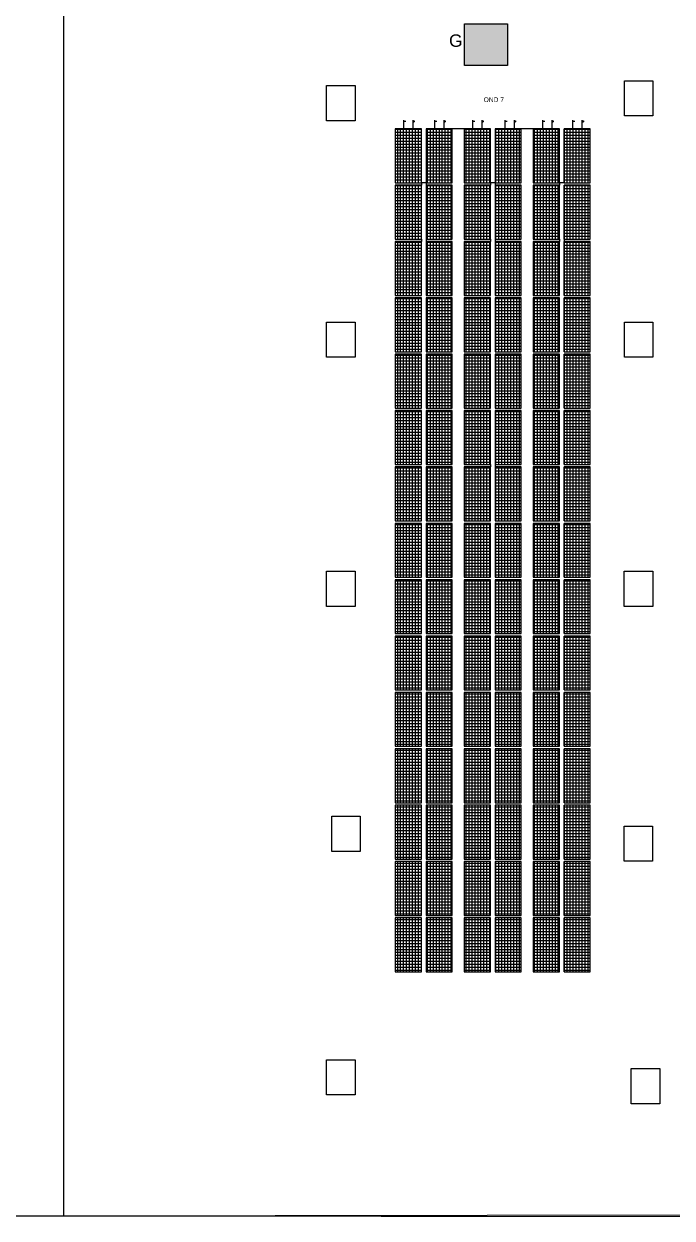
# Model space of a CAD drawing. Header units: inches. Extents: x 40 to 647, y 48 to 167.
# Drawn here: x 259.8 to 287, y 49.2 to 99.4 of the extents above; entities that cross this region are included whole.
import ezdxf

# ---------------------------------------------------------------- set-up
doc = ezdxf.new("R2010")
doc.units = ezdxf.units.IN
doc.header["$MEASUREMENT"] = 0
doc.styles.get("Standard").update_dxf_attribs({"font": 'arial.ttf'})

msp = doc.modelspace()

# ---------------------------------------------------------------- hatches: boundary and pattern name
h = msp.add_hatch(color=1)
h.dxf.hatch_style = 1
h.paths.add_polyline_path([(278.309, 99.429), (278.309, 97.682), (280.121, 97.682), (280.121, 99.429)])
h = msp.add_hatch()
h.set_pattern_fill('NET', color=5)
h.paths.add_polyline_path([(277.794, 95.01), (276.694, 95.01), (276.694, 92.74), (277.794, 92.74)])
h.paths.add_polyline_path([(277.794, 92.64), (276.694, 92.64), (276.694, 90.37), (277.794, 90.37)])
h.paths.add_polyline_path([(277.794, 90.27), (276.694, 90.27), (276.694, 88), (277.794, 88)])
h.paths.add_polyline_path([(277.794, 87.9), (276.694, 87.9), (276.694, 85.63), (277.794, 85.63)])
h.paths.add_polyline_path([(277.794, 85.53), (276.694, 85.53), (276.694, 83.26), (277.794, 83.26)])
h.paths.add_polyline_path([(277.794, 83.16), (276.694, 83.16), (276.694, 80.89), (277.794, 80.89)])
h.paths.add_polyline_path([(277.794, 80.79), (276.694, 80.79), (276.694, 78.52), (277.794, 78.52)])
h.paths.add_polyline_path([(277.794, 78.42), (276.694, 78.42), (276.694, 76.15), (277.794, 76.15)])
h.paths.add_polyline_path([(277.794, 76.05), (276.694, 76.05), (276.694, 73.78), (277.794, 73.78)])
h.paths.add_polyline_path([(277.794, 73.68), (276.694, 73.68), (276.694, 71.41), (277.794, 71.41)])
h.paths.add_polyline_path([(277.794, 71.31), (276.694, 71.31), (276.694, 69.04), (277.794, 69.04)])
h.paths.add_polyline_path([(277.794, 68.94), (276.694, 68.94), (276.694, 66.67), (277.794, 66.67)])
h.paths.add_polyline_path([(277.794, 66.57), (276.694, 66.57), (276.694, 64.3), (277.794, 64.3)])
h.paths.add_polyline_path([(277.794, 64.2), (276.694, 64.2), (276.694, 61.93), (277.794, 61.93)])
h.paths.add_polyline_path([(277.794, 61.83), (276.694, 61.83), (276.694, 59.56), (277.794, 59.56)])
h.paths.add_polyline_path([(276.494, 61.83), (275.394, 61.83), (275.394, 59.56), (276.494, 59.56)])
h.paths.add_polyline_path([(276.494, 64.2), (275.394, 64.2), (275.394, 61.93), (276.494, 61.93)])
h.paths.add_polyline_path([(276.494, 66.57), (275.394, 66.57), (275.394, 64.3), (276.494, 64.3)])
h.paths.add_polyline_path([(276.494, 68.94), (275.394, 68.94), (275.394, 66.67), (276.494, 66.67)])
h.paths.add_polyline_path([(276.494, 71.31), (275.394, 71.31), (275.394, 69.04), (276.494, 69.04)])
h.paths.add_polyline_path([(276.494, 73.68), (275.394, 73.68), (275.394, 71.41), (276.494, 71.41)])
h.paths.add_polyline_path([(276.494, 76.05), (275.394, 76.05), (275.394, 73.78), (276.494, 73.78)])
h.paths.add_polyline_path([(276.494, 78.42), (275.394, 78.42), (275.394, 76.15), (276.494, 76.15)])
h.paths.add_polyline_path([(276.494, 80.79), (275.394, 80.79), (275.394, 78.52), (276.494, 78.52)])
h.paths.add_polyline_path([(276.494, 83.16), (275.394, 83.16), (275.394, 80.89), (276.494, 80.89)])
h.paths.add_polyline_path([(276.494, 85.53), (275.394, 85.53), (275.394, 83.26), (276.494, 83.26)])
h.paths.add_polyline_path([(276.494, 87.9), (275.394, 87.9), (275.394, 85.63), (276.494, 85.63)])
h.paths.add_polyline_path([(276.494, 90.27), (275.394, 90.27), (275.394, 88), (276.494, 88)])
h.paths.add_polyline_path([(276.494, 92.64), (275.394, 92.64), (275.394, 90.37), (276.494, 90.37)])
h.paths.add_polyline_path([(276.494, 95.01), (275.394, 95.01), (275.394, 92.74), (276.494, 92.74)])
h = msp.add_hatch()
h.set_pattern_fill('NET', color=5)
h.paths.add_polyline_path([(280.694, 95.01), (279.594, 95.01), (279.594, 92.74), (280.694, 92.74)])
h.paths.add_polyline_path([(280.694, 92.64), (279.594, 92.64), (279.594, 90.37), (280.694, 90.37)])
h.paths.add_polyline_path([(280.694, 90.27), (279.594, 90.27), (279.594, 88), (280.694, 88)])
h.paths.add_polyline_path([(280.694, 87.9), (279.594, 87.9), (279.594, 85.63), (280.694, 85.63)])
h.paths.add_polyline_path([(280.694, 85.53), (279.594, 85.53), (279.594, 83.26), (280.694, 83.26)])
h.paths.add_polyline_path([(280.694, 83.16), (279.594, 83.16), (279.594, 80.89), (280.694, 80.89)])
h.paths.add_polyline_path([(280.694, 80.79), (279.594, 80.79), (279.594, 78.52), (280.694, 78.52)])
h.paths.add_polyline_path([(280.694, 78.42), (279.594, 78.42), (279.594, 76.15), (280.694, 76.15)])
h.paths.add_polyline_path([(280.694, 76.05), (279.594, 76.05), (279.594, 73.78), (280.694, 73.78)])
h.paths.add_polyline_path([(280.694, 73.68), (279.594, 73.68), (279.594, 71.41), (280.694, 71.41)])
h.paths.add_polyline_path([(280.694, 71.31), (279.594, 71.31), (279.594, 69.04), (280.694, 69.04)])
h.paths.add_polyline_path([(280.694, 68.94), (279.594, 68.94), (279.594, 66.67), (280.694, 66.67)])
h.paths.add_polyline_path([(280.694, 66.57), (279.594, 66.57), (279.594, 64.3), (280.694, 64.3)])
h.paths.add_polyline_path([(280.694, 64.2), (279.594, 64.2), (279.594, 61.93), (280.694, 61.93)])
h.paths.add_polyline_path([(280.694, 61.83), (279.594, 61.83), (279.594, 59.56), (280.694, 59.56)])
h.paths.add_polyline_path([(279.394, 61.83), (278.294, 61.83), (278.294, 59.56), (279.394, 59.56)])
h.paths.add_polyline_path([(279.394, 64.2), (278.294, 64.2), (278.294, 61.93), (279.394, 61.93)])
h.paths.add_polyline_path([(279.394, 66.57), (278.294, 66.57), (278.294, 64.3), (279.394, 64.3)])
h.paths.add_polyline_path([(279.394, 68.94), (278.294, 68.94), (278.294, 66.67), (279.394, 66.67)])
h.paths.add_polyline_path([(279.394, 71.31), (278.294, 71.31), (278.294, 69.04), (279.394, 69.04)])
h.paths.add_polyline_path([(279.394, 73.68), (278.294, 73.68), (278.294, 71.41), (279.394, 71.41)])
h.paths.add_polyline_path([(279.394, 76.05), (278.294, 76.05), (278.294, 73.78), (279.394, 73.78)])
h.paths.add_polyline_path([(279.394, 78.42), (278.294, 78.42), (278.294, 76.15), (279.394, 76.15)])
h.paths.add_polyline_path([(279.394, 80.79), (278.294, 80.79), (278.294, 78.52), (279.394, 78.52)])
h.paths.add_polyline_path([(279.394, 83.16), (278.294, 83.16), (278.294, 80.89), (279.394, 80.89)])
h.paths.add_polyline_path([(279.394, 85.53), (278.294, 85.53), (278.294, 83.26), (279.394, 83.26)])
h.paths.add_polyline_path([(279.394, 87.9), (278.294, 87.9), (278.294, 85.63), (279.394, 85.63)])
h.paths.add_polyline_path([(279.394, 90.27), (278.294, 90.27), (278.294, 88), (279.394, 88)])
h.paths.add_polyline_path([(279.394, 92.64), (278.294, 92.64), (278.294, 90.37), (279.394, 90.37)])
h.paths.add_polyline_path([(279.394, 95.01), (278.294, 95.01), (278.294, 92.74), (279.394, 92.74)])
h = msp.add_hatch()
h.set_pattern_fill('NET', color=5)
h.paths.add_polyline_path([(283.594, 95.01), (282.494, 95.01), (282.494, 92.74), (283.594, 92.74)])
h.paths.add_polyline_path([(283.594, 92.64), (282.494, 92.64), (282.494, 90.37), (283.594, 90.37)])
h.paths.add_polyline_path([(283.594, 90.27), (282.494, 90.27), (282.494, 88), (283.594, 88)])
h.paths.add_polyline_path([(283.594, 87.9), (282.494, 87.9), (282.494, 85.63), (283.594, 85.63)])
h.paths.add_polyline_path([(283.594, 85.53), (282.494, 85.53), (282.494, 83.26), (283.594, 83.26)])
h.paths.add_polyline_path([(283.594, 83.16), (282.494, 83.16), (282.494, 80.89), (283.594, 80.89)])
h.paths.add_polyline_path([(283.594, 80.79), (282.494, 80.79), (282.494, 78.52), (283.594, 78.52)])
h.paths.add_polyline_path([(283.594, 78.42), (282.494, 78.42), (282.494, 76.15), (283.594, 76.15)])
h.paths.add_polyline_path([(283.594, 76.05), (282.494, 76.05), (282.494, 73.78), (283.594, 73.78)])
h.paths.add_polyline_path([(283.594, 73.68), (282.494, 73.68), (282.494, 71.41), (283.594, 71.41)])
h.paths.add_polyline_path([(283.594, 71.31), (282.494, 71.31), (282.494, 69.04), (283.594, 69.04)])
h.paths.add_polyline_path([(283.594, 68.94), (282.494, 68.94), (282.494, 66.67), (283.594, 66.67)])
h.paths.add_polyline_path([(283.594, 66.57), (282.494, 66.57), (282.494, 64.3), (283.594, 64.3)])
h.paths.add_polyline_path([(283.594, 64.2), (282.494, 64.2), (282.494, 61.93), (283.594, 61.93)])
h.paths.add_polyline_path([(283.594, 61.83), (282.494, 61.83), (282.494, 59.56), (283.594, 59.56)])
h.paths.add_polyline_path([(282.294, 61.83), (281.194, 61.83), (281.194, 59.56), (282.294, 59.56)])
h.paths.add_polyline_path([(282.294, 64.2), (281.194, 64.2), (281.194, 61.93), (282.294, 61.93)])
h.paths.add_polyline_path([(282.294, 66.57), (281.194, 66.57), (281.194, 64.3), (282.294, 64.3)])
h.paths.add_polyline_path([(282.294, 68.94), (281.194, 68.94), (281.194, 66.67), (282.294, 66.67)])
h.paths.add_polyline_path([(282.294, 71.31), (281.194, 71.31), (281.194, 69.04), (282.294, 69.04)])
h.paths.add_polyline_path([(282.294, 73.68), (281.194, 73.68), (281.194, 71.41), (282.294, 71.41)])
h.paths.add_polyline_path([(282.294, 76.05), (281.194, 76.05), (281.194, 73.78), (282.294, 73.78)])
h.paths.add_polyline_path([(282.294, 78.42), (281.194, 78.42), (281.194, 76.15), (282.294, 76.15)])
h.paths.add_polyline_path([(282.294, 80.79), (281.194, 80.79), (281.194, 78.52), (282.294, 78.52)])
h.paths.add_polyline_path([(282.294, 83.16), (281.194, 83.16), (281.194, 80.89), (282.294, 80.89)])
h.paths.add_polyline_path([(282.294, 85.53), (281.194, 85.53), (281.194, 83.26), (282.294, 83.26)])
h.paths.add_polyline_path([(282.294, 87.9), (281.194, 87.9), (281.194, 85.63), (282.294, 85.63)])
h.paths.add_polyline_path([(282.294, 90.27), (281.194, 90.27), (281.194, 88), (282.294, 88)])
h.paths.add_polyline_path([(282.294, 92.64), (281.194, 92.64), (281.194, 90.37), (282.294, 90.37)])
h.paths.add_polyline_path([(282.294, 95.01), (281.194, 95.01), (281.194, 92.74), (282.294, 92.74)])

# ---------------------------------------------------------------- linework, layer by layer
for p, q in [((261.458, 154.054), (261.458, 49.27)), ((285.025, 97.037), (286.225, 97.037)), ((285.025, 95.557), (285.025, 97.037)), ((286.225, 97.037), (286.225, 96.757)), ((272.514, 96.836), (273.714, 96.836)), ((272.514, 95.355), (272.514, 96.836)), ((273.714, 96.836), (273.714, 96.555)), ((273.714, 96.555), (273.714, 96.555)), ((273.714, 96.555), (273.714, 95.355)), ((286.225, 96.757), (286.225, 96.757)), ((286.225, 96.757), (286.225, 95.557)), ((286.225, 95.557), (285.025, 95.557)), ((273.714, 95.355), (272.514, 95.355)), ((275.836, 95.32), (275.756, 95.32)), ((276.221, 95.32), (276.141, 95.32)), ((276.181, 95.28), (276.181, 95.359)), ((277.141, 95.32), (277.061, 95.32)), ((277.526, 95.32), (277.446, 95.32)), ((277.486, 95.28), (277.486, 95.359)), ((278.294, 95.01), (277.794, 95.01)), ((278.736, 95.32), (278.657, 95.32)), ((279.122, 95.32), (279.042, 95.32)), ((279.082, 95.28), (279.082, 95.359)), ((280.094, 95.32), (280.014, 95.32)), ((280.479, 95.32), (280.399, 95.32)), ((280.439, 95.28), (280.439, 95.359)), ((281.194, 95.01), (280.694, 95.01)), ((281.677, 95.32), (281.597, 95.32)), ((282.062, 95.32), (281.982, 95.32)), ((282.022, 95.28), (282.022, 95.359)), ((282.949, 95.32), (282.869, 95.32)), ((283.334, 95.32), (283.254, 95.32)), ((283.294, 95.28), (283.294, 95.359)), ((276.694, 92.74), (276.494, 92.74)), ((276.494, 92.74), (276.494, 92.64)), ((276.694, 92.74), (276.694, 92.64)), ((279.594, 92.74), (279.394, 92.74)), ((279.394, 92.74), (279.394, 92.64)), ((279.594, 92.74), (279.594, 92.64)), ((282.494, 92.74), (282.294, 92.74)), ((282.294, 92.74), (282.294, 92.64)), ((276.494, 90.37), (276.494, 90.27)), ((276.694, 90.37), (276.694, 90.27)), ((279.394, 90.37), (279.394, 90.27)), ((279.594, 90.37), (279.594, 90.27)), ((282.294, 90.37), (282.294, 90.27)), ((282.494, 90.37), (282.494, 90.27)), ((272.514, 86.888), (273.714, 86.888)), ((272.514, 85.408), (272.514, 86.888)), ((273.714, 86.888), (273.714, 86.608)), ((273.714, 86.608), (273.714, 86.608)), ((273.714, 86.608), (273.714, 85.408)), ((285.025, 86.888), (286.225, 86.888)), ((285.025, 85.408), (285.025, 86.888)), ((286.225, 86.888), (286.225, 86.608)), ((286.225, 86.608), (286.225, 86.608)), ((286.225, 86.608), (286.225, 85.408)), ((273.714, 85.408), (272.514, 85.408)), ((286.225, 85.408), (285.025, 85.408)), ((279.394, 80.89), (279.394, 80.79)), ((279.594, 80.89), (279.594, 80.79)), ((272.514, 76.406), (273.714, 76.406)), ((272.514, 74.926), (272.514, 76.406)), ((273.714, 76.406), (273.714, 76.126)), ((285.021, 76.406), (286.221, 76.406)), ((285.021, 74.926), (285.021, 76.406)), ((286.221, 76.406), (286.221, 76.126)), ((273.714, 76.126), (273.714, 76.126)), ((273.714, 76.126), (273.714, 74.926)), ((286.221, 76.126), (286.221, 76.126)), ((286.221, 76.126), (286.221, 74.926)), ((273.714, 74.926), (272.514, 74.926)), ((286.221, 74.926), (285.021, 74.926)), ((272.726, 66.1), (273.926, 66.1)), ((272.726, 64.62), (272.726, 66.1)), ((273.926, 66.1), (273.926, 65.82)), ((273.926, 65.82), (273.926, 65.82)), ((273.926, 65.82), (273.926, 64.62)), ((285.011, 65.688), (286.211, 65.688)), ((285.011, 64.208), (285.011, 65.688)), ((286.211, 65.688), (286.211, 65.408)), ((286.211, 65.408), (286.211, 65.408)), ((286.211, 65.408), (286.211, 64.208)), ((273.926, 64.62), (272.726, 64.62)), ((286.211, 64.208), (285.011, 64.208)), ((272.514, 55.856), (273.714, 55.856)), ((272.514, 54.375), (272.514, 55.856)), ((273.714, 55.856), (273.714, 55.575)), ((273.714, 55.575), (273.714, 55.575)), ((273.714, 55.575), (273.714, 54.375)), ((285.312, 55.484), (286.512, 55.484)), ((285.312, 54.004), (285.312, 55.484)), ((286.512, 55.484), (286.512, 55.204)), ((286.512, 55.204), (286.512, 55.204)), ((286.512, 55.204), (286.512, 54.004)), ((273.714, 54.375), (272.514, 54.375)), ((286.512, 54.004), (285.312, 54.004)), ((261.458, 49.27), (114.041, 49.27)), ((299.569, 49.33), (261.458, 49.27)), ((349.132, 49.195), (261.458, 49.27))]:
    msp.add_line(p, q)
at = {"color": 1}
for p, q in [((275.739, 95.375), (275.739, 95.01)), ((277.044, 95.375), (277.044, 95.01)), ((278.639, 95.375), (278.639, 95.01)), ((279.997, 95.375), (279.997, 95.01)), ((281.58, 95.375), (281.58, 95.01)), ((282.852, 95.375), (282.852, 95.01))]:
    msp.add_line(p, q, dxfattribs=at)
at = {"color": 5}
for p, q in [((276.13, 95.375), (276.13, 95.01)), ((277.435, 95.375), (277.435, 95.01)), ((279.03, 95.375), (279.03, 95.01)), ((280.388, 95.375), (280.388, 95.01)), ((281.971, 95.375), (281.971, 95.01)), ((283.243, 95.375), (283.243, 95.01))]:
    msp.add_line(p, q, dxfattribs=at)
for points in [[(280.121, 97.682), (278.309, 97.682), (278.309, 99.429), (280.121, 99.429)], [(275.394, 92.74), (276.494, 92.74), (276.494, 95.01), (275.394, 95.01)], [(276.694, 92.74), (277.794, 92.74), (277.794, 95.01), (276.694, 95.01)], [(278.294, 92.74), (279.394, 92.74), (279.394, 95.01), (278.294, 95.01)], [(279.594, 92.74), (280.694, 92.74), (280.694, 95.01), (279.594, 95.01)], [(281.194, 92.74), (282.294, 92.74), (282.294, 95.01), (281.194, 95.01)], [(282.494, 92.74), (283.594, 92.74), (283.594, 95.01), (282.494, 95.01)], [(275.394, 90.37), (276.494, 90.37), (276.494, 92.64), (275.394, 92.64)], [(276.694, 90.37), (277.794, 90.37), (277.794, 92.64), (276.694, 92.64)], [(278.294, 90.37), (279.394, 90.37), (279.394, 92.64), (278.294, 92.64)], [(279.594, 90.37), (280.694, 90.37), (280.694, 92.64), (279.594, 92.64)], [(281.194, 90.37), (282.294, 90.37), (282.294, 92.64), (281.194, 92.64)], [(282.494, 90.37), (283.594, 90.37), (283.594, 92.64), (282.494, 92.64)], [(275.394, 88), (276.494, 88), (276.494, 90.27), (275.394, 90.27)], [(276.694, 88), (277.794, 88), (277.794, 90.27), (276.694, 90.27)], [(278.294, 88), (279.394, 88), (279.394, 90.27), (278.294, 90.27)], [(279.594, 88), (280.694, 88), (280.694, 90.27), (279.594, 90.27)], [(281.194, 88), (282.294, 88), (282.294, 90.27), (281.194, 90.27)], [(282.494, 88), (283.594, 88), (283.594, 90.27), (282.494, 90.27)], [(275.394, 85.63), (276.494, 85.63), (276.494, 87.9), (275.394, 87.9)], [(276.694, 85.63), (277.794, 85.63), (277.794, 87.9), (276.694, 87.9)], [(278.294, 85.63), (279.394, 85.63), (279.394, 87.9), (278.294, 87.9)], [(279.594, 85.63), (280.694, 85.63), (280.694, 87.9), (279.594, 87.9)], [(281.194, 85.63), (282.294, 85.63), (282.294, 87.9), (281.194, 87.9)], [(282.494, 85.63), (283.594, 85.63), (283.594, 87.9), (282.494, 87.9)], [(275.394, 83.26), (276.494, 83.26), (276.494, 85.53), (275.394, 85.53)], [(276.694, 83.26), (277.794, 83.26), (277.794, 85.53), (276.694, 85.53)], [(278.294, 83.26), (279.394, 83.26), (279.394, 85.53), (278.294, 85.53)], [(279.594, 83.26), (280.694, 83.26), (280.694, 85.53), (279.594, 85.53)], [(281.194, 83.26), (282.294, 83.26), (282.294, 85.53), (281.194, 85.53)], [(282.494, 83.26), (283.594, 83.26), (283.594, 85.53), (282.494, 85.53)], [(275.394, 80.89), (276.494, 80.89), (276.494, 83.16), (275.394, 83.16)], [(276.694, 80.89), (277.794, 80.89), (277.794, 83.16), (276.694, 83.16)], [(278.294, 80.89), (279.394, 80.89), (279.394, 83.16), (278.294, 83.16)], [(279.594, 80.89), (280.694, 80.89), (280.694, 83.16), (279.594, 83.16)], [(281.194, 80.89), (282.294, 80.89), (282.294, 83.16), (281.194, 83.16)], [(282.494, 80.89), (283.594, 80.89), (283.594, 83.16), (282.494, 83.16)], [(275.394, 78.52), (276.494, 78.52), (276.494, 80.79), (275.394, 80.79)], [(276.694, 78.52), (277.794, 78.52), (277.794, 80.79), (276.694, 80.79)], [(278.294, 78.52), (279.394, 78.52), (279.394, 80.79), (278.294, 80.79)], [(279.594, 78.52), (280.694, 78.52), (280.694, 80.79), (279.594, 80.79)], [(281.194, 78.52), (282.294, 78.52), (282.294, 80.79), (281.194, 80.79)], [(282.494, 78.52), (283.594, 78.52), (283.594, 80.79), (282.494, 80.79)], [(275.394, 76.15), (276.494, 76.15), (276.494, 78.42), (275.394, 78.42)], [(276.694, 76.15), (277.794, 76.15), (277.794, 78.42), (276.694, 78.42)], [(278.294, 76.15), (279.394, 76.15), (279.394, 78.42), (278.294, 78.42)], [(279.594, 76.15), (280.694, 76.15), (280.694, 78.42), (279.594, 78.42)], [(281.194, 76.15), (282.294, 76.15), (282.294, 78.42), (281.194, 78.42)], [(282.494, 76.15), (283.594, 76.15), (283.594, 78.42), (282.494, 78.42)], [(275.394, 73.78), (276.494, 73.78), (276.494, 76.05), (275.394, 76.05)], [(276.694, 73.78), (277.794, 73.78), (277.794, 76.05), (276.694, 76.05)], [(278.294, 73.78), (279.394, 73.78), (279.394, 76.05), (278.294, 76.05)], [(279.594, 73.78), (280.694, 73.78), (280.694, 76.05), (279.594, 76.05)], [(281.194, 73.78), (282.294, 73.78), (282.294, 76.05), (281.194, 76.05)], [(282.494, 73.78), (283.594, 73.78), (283.594, 76.05), (282.494, 76.05)], [(275.394, 71.41), (276.494, 71.41), (276.494, 73.68), (275.394, 73.68)], [(276.694, 71.41), (277.794, 71.41), (277.794, 73.68), (276.694, 73.68)], [(278.294, 71.41), (279.394, 71.41), (279.394, 73.68), (278.294, 73.68)], [(279.594, 71.41), (280.694, 71.41), (280.694, 73.68), (279.594, 73.68)], [(281.194, 71.41), (282.294, 71.41), (282.294, 73.68), (281.194, 73.68)], [(282.494, 71.41), (283.594, 71.41), (283.594, 73.68), (282.494, 73.68)], [(275.394, 69.04), (276.494, 69.04), (276.494, 71.31), (275.394, 71.31)], [(276.694, 69.04), (277.794, 69.04), (277.794, 71.31), (276.694, 71.31)], [(278.294, 69.04), (279.394, 69.04), (279.394, 71.31), (278.294, 71.31)], [(279.594, 69.04), (280.694, 69.04), (280.694, 71.31), (279.594, 71.31)], [(281.194, 69.04), (282.294, 69.04), (282.294, 71.31), (281.194, 71.31)], [(282.494, 69.04), (283.594, 69.04), (283.594, 71.31), (282.494, 71.31)], [(275.394, 66.67), (276.494, 66.67), (276.494, 68.94), (275.394, 68.94)], [(276.694, 66.67), (277.794, 66.67), (277.794, 68.94), (276.694, 68.94)], [(278.294, 66.67), (279.394, 66.67), (279.394, 68.94), (278.294, 68.94)], [(279.594, 66.67), (280.694, 66.67), (280.694, 68.94), (279.594, 68.94)], [(281.194, 66.67), (282.294, 66.67), (282.294, 68.94), (281.194, 68.94)], [(282.494, 66.67), (283.594, 66.67), (283.594, 68.94), (282.494, 68.94)], [(275.394, 64.3), (276.494, 64.3), (276.494, 66.57), (275.394, 66.57)], [(276.694, 64.3), (277.794, 64.3), (277.794, 66.57), (276.694, 66.57)], [(278.294, 64.3), (279.394, 64.3), (279.394, 66.57), (278.294, 66.57)], [(279.594, 64.3), (280.694, 64.3), (280.694, 66.57), (279.594, 66.57)], [(281.194, 64.3), (282.294, 64.3), (282.294, 66.57), (281.194, 66.57)], [(282.494, 64.3), (283.594, 64.3), (283.594, 66.57), (282.494, 66.57)], [(275.394, 61.93), (276.494, 61.93), (276.494, 64.2), (275.394, 64.2)], [(276.694, 61.93), (277.794, 61.93), (277.794, 64.2), (276.694, 64.2)], [(278.294, 61.93), (279.394, 61.93), (279.394, 64.2), (278.294, 64.2)], [(279.594, 61.93), (280.694, 61.93), (280.694, 64.2), (279.594, 64.2)], [(281.194, 61.93), (282.294, 61.93), (282.294, 64.2), (281.194, 64.2)], [(282.494, 61.93), (283.594, 61.93), (283.594, 64.2), (282.494, 64.2)], [(275.394, 59.56), (276.494, 59.56), (276.494, 61.83), (275.394, 61.83)], [(276.694, 59.56), (277.794, 59.56), (277.794, 61.83), (276.694, 61.83)], [(278.294, 59.56), (279.394, 59.56), (279.394, 61.83), (278.294, 61.83)], [(279.594, 59.56), (280.694, 59.56), (280.694, 61.83), (279.594, 61.83)], [(281.194, 59.56), (282.294, 59.56), (282.294, 61.83), (281.194, 61.83)], [(282.494, 59.56), (283.594, 59.56), (283.594, 61.83), (282.494, 61.83)]]:
    msp.add_lwpolyline(points, close=True)

# ---------------------------------------------------------------- texts
at = {"color": 5, "attachment_point": 1}
for s, width, gutter_width, heights, insert, char_height in [('{\\C256;G}', 5.94777, 2.616, [0.541], (277.658, 98.987), 0.5232), ('{\\C256;OND 7}', 2.27344, 1, [0], (279.113, 96.339), 0.2)]:
    msp.add_mtext_dynamic_manual_height_columns(s, width=width, gutter_width=gutter_width, heights=heights, dxfattribs=dict(at, insert=insert, char_height=char_height))

doc.saveas('drawing.dxf')
